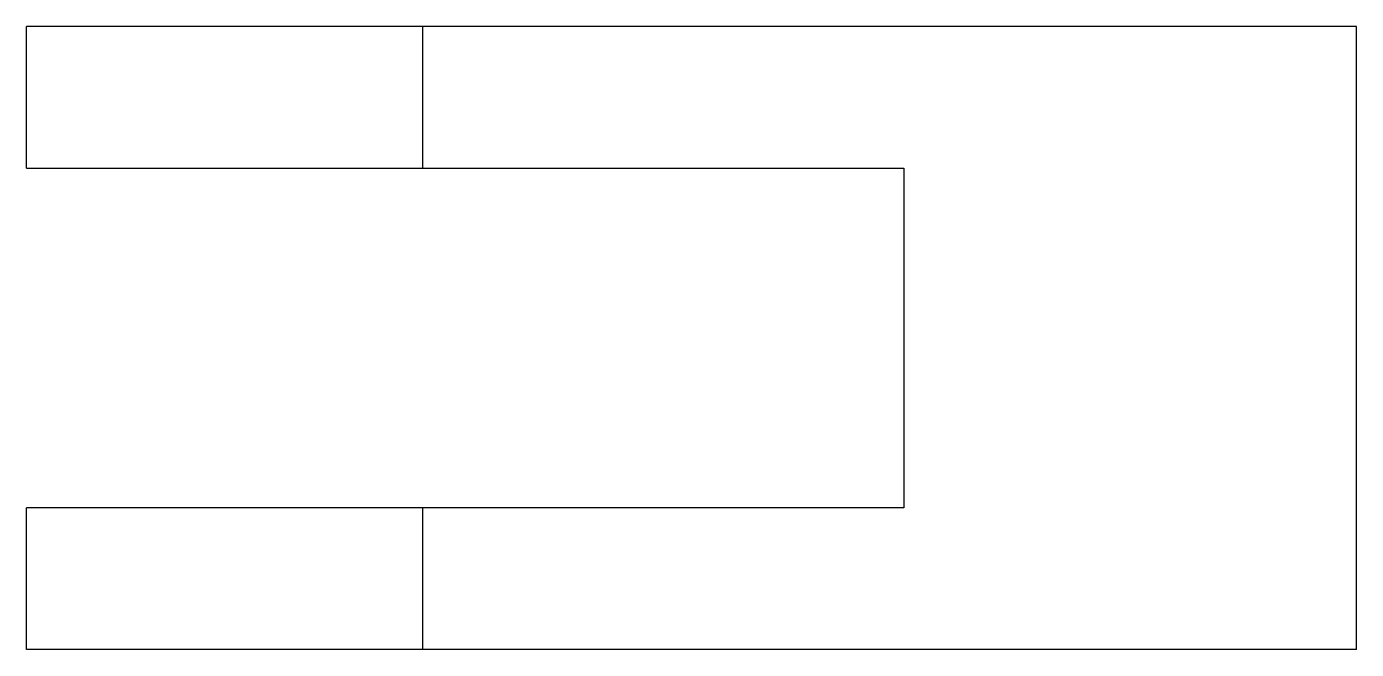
# Model space of a CAD drawing. Header units: metres. Extents: x -11 to 36, y -22 to 0.
import ezdxf

# ---------------------------------------------------------------- set-up
doc = ezdxf.new("R2010")
doc.units = ezdxf.units.M

msp = doc.modelspace()

# ---------------------------------------------------------------- linework, layer by layer
for points in [[(-11, -5), (-11, -4.9), (-11, -4.8), (-11, -4.7), (-11, -4.6), (-11, -4.5), (-11, -4.4), (-11, -4.3), (-11, -4.2), (-11, -4.1), (-11, -4), (-11, -3.9), (-11, -3.8), (-11, -3.7), (-11, -3.6), (-11, -3.5), (-11, -3.4), (-11, -3.3), (-11, -3.2), (-11, -3.1), (-11, -3), (-11, -2.9), (-11, -2.8), (-11, -2.7), (-11, -2.6), (-11, -2.5), (-11, -2.4), (-11, -2.3), (-11, -2.2), (-11, -2.1), (-11, -2), (-11, -1.9), (-11, -1.8), (-11, -1.7), (-11, -1.6), (-11, -1.5), (-11, -1.4), (-11, -1.3), (-11, -1.2), (-11, -1.1), (-11, -1), (-11, -0.9), (-11, -0.8), (-11, -0.7), (-11, -0.6), (-11, -0.5), (-11, -0.4), (-11, -0.3), (-11, -0.2), (-11, -0.1), (-11, 0)], [(3, 0), (2.951, 0), (2.902, 0), (2.853, 0), (2.762, 0), (2.617, 0), (2.472, 0), (2.327, 0), (2.107, 0), (1.873, 0), (1.64, 0), (1.384, 0), (1.074, 0), (0.763, 0), (0.453, 0), (0.099, 0), (-0.273, 0), (-0.644, 0), (-1.022, 0), (-1.436, 0), (-1.851, 0), (-2.265, 0), (-2.692, 0), (-3.128, 0), (-3.564, 0), (-4, 0), (-4.436, 0), (-4.872, 0), (-5.308, 0), (-5.735, 0), (-6.149, 0), (-6.564, 0), (-6.978, 0), (-7.356, 0), (-7.727, 0), (-8.099, 0), (-8.453, 0), (-8.763, 0), (-9.074, 0), (-9.384, 0), (-9.64, 0), (-9.873, 0), (-10.107, 0), (-10.327, 0), (-10.472, 0), (-10.617, 0), (-10.762, 0), (-10.853, 0), (-10.902, 0), (-10.951, 0), (-11, 0)], [(3, -5), (3, -4.9), (3, -4.8), (3, -4.7), (3, -4.6), (3, -4.5), (3, -4.4), (3, -4.3), (3, -4.2), (3, -4.1), (3, -4), (3, -3.9), (3, -3.8), (3, -3.7), (3, -3.6), (3, -3.5), (3, -3.4), (3, -3.3), (3, -3.2), (3, -3.1), (3, -3), (3, -2.9), (3, -2.8), (3, -2.7), (3, -2.6), (3, -2.5), (3, -2.4), (3, -2.3), (3, -2.2), (3, -2.1), (3, -2), (3, -1.9), (3, -1.8), (3, -1.7), (3, -1.6), (3, -1.5), (3, -1.4), (3, -1.3), (3, -1.2), (3, -1.1), (3, -1), (3, -0.9), (3, -0.8), (3, -0.7), (3, -0.6), (3, -0.5), (3, -0.4), (3, -0.3), (3, -0.2), (3, -0.1), (3, 0)], [(36, 0), (35.34, 0), (34.68, 0), (34.02, 0), (33.36, 0), (32.7, 0), (32.04, 0), (31.38, 0), (30.72, 0), (30.06, 0), (29.4, 0), (28.74, 0), (28.08, 0), (27.42, 0), (26.76, 0), (26.1, 0), (25.44, 0), (24.78, 0), (24.12, 0), (23.46, 0), (22.8, 0), (22.14, 0), (21.48, 0), (20.82, 0), (20.16, 0), (19.5, 0), (18.84, 0), (18.18, 0), (17.52, 0), (16.86, 0), (16.2, 0), (15.54, 0), (14.88, 0), (14.22, 0), (13.56, 0), (12.9, 0), (12.24, 0), (11.58, 0), (10.92, 0), (10.26, 0), (9.6, 0), (8.94, 0), (8.28, 0), (7.62, 0), (6.96, 0), (6.3, 0), (5.64, 0), (4.98, 0), (4.32, 0), (3.66, 0), (3, 0)], [(36, -22), (36, -21.56), (36, -21.12), (36, -20.68), (36, -20.24), (36, -19.8), (36, -19.36), (36, -18.92), (36, -18.48), (36, -18.04), (36, -17.6), (36, -17.16), (36, -16.72), (36, -16.28), (36, -15.84), (36, -15.4), (36, -14.96), (36, -14.52), (36, -14.08), (36, -13.64), (36, -13.2), (36, -12.76), (36, -12.32), (36, -11.88), (36, -11.44), (36, -11), (36, -10.56), (36, -10.12), (36, -9.68), (36, -9.24), (36, -8.8), (36, -8.36), (36, -7.92), (36, -7.48), (36, -7.04), (36, -6.6), (36, -6.16), (36, -5.72), (36, -5.28), (36, -4.84), (36, -4.4), (36, -3.96), (36, -3.52), (36, -3.08), (36, -2.64), (36, -2.2), (36, -1.76), (36, -1.32), (36, -0.88), (36, -0.44), (36, 0)], [(-11, -5), (-10.951, -5), (-10.902, -5), (-10.853, -5), (-10.762, -5), (-10.617, -5), (-10.472, -5), (-10.327, -5), (-10.107, -5), (-9.873, -5), (-9.64, -5), (-9.384, -5), (-9.074, -5), (-8.763, -5), (-8.453, -5), (-8.099, -5), (-7.727, -5), (-7.356, -5), (-6.978, -5), (-6.564, -5), (-6.149, -5), (-5.735, -5), (-5.308, -5), (-4.872, -5), (-4.436, -5), (-4, -5), (-3.564, -5), (-3.128, -5), (-2.692, -5), (-2.265, -5), (-1.851, -5), (-1.436, -5), (-1.022, -5), (-0.644, -5), (-0.273, -5), (0.099, -5), (0.453, -5), (0.763, -5), (1.074, -5), (1.384, -5), (1.64, -5), (1.873, -5), (2.107, -5), (2.327, -5), (2.472, -5), (2.617, -5), (2.762, -5), (2.853, -5), (2.902, -5), (2.951, -5), (3, -5)], [(3, -5), (3.34, -5), (3.68, -5), (4.02, -5), (4.36, -5), (4.7, -5), (5.04, -5), (5.38, -5), (5.72, -5), (6.06, -5), (6.4, -5), (6.74, -5), (7.08, -5), (7.42, -5), (7.76, -5), (8.1, -5), (8.44, -5), (8.78, -5), (9.12, -5), (9.46, -5), (9.8, -5), (10.14, -5), (10.48, -5), (10.82, -5), (11.16, -5), (11.5, -5), (11.84, -5), (12.18, -5), (12.52, -5), (12.86, -5), (13.2, -5), (13.54, -5), (13.88, -5), (14.22, -5), (14.56, -5), (14.9, -5), (15.24, -5), (15.58, -5), (15.92, -5), (16.26, -5), (16.6, -5), (16.94, -5), (17.28, -5), (17.62, -5), (17.96, -5), (18.3, -5), (18.64, -5), (18.98, -5), (19.32, -5), (19.66, -5), (20, -5)], [(20, -5), (20, -5.24), (20, -5.48), (20, -5.72), (20, -5.96), (20, -6.2), (20, -6.44), (20, -6.68), (20, -6.92), (20, -7.16), (20, -7.4), (20, -7.64), (20, -7.88), (20, -8.12), (20, -8.36), (20, -8.6), (20, -8.84), (20, -9.08), (20, -9.32), (20, -9.56), (20, -9.8), (20, -10.04), (20, -10.28), (20, -10.52), (20, -10.76), (20, -11), (20, -11.24), (20, -11.48), (20, -11.72), (20, -11.96), (20, -12.2), (20, -12.44), (20, -12.68), (20, -12.92), (20, -13.16), (20, -13.4), (20, -13.64), (20, -13.88), (20, -14.12), (20, -14.36), (20, -14.6), (20, -14.84), (20, -15.08), (20, -15.32), (20, -15.56), (20, -15.8), (20, -16.04), (20, -16.28), (20, -16.52), (20, -16.76), (20, -17)], [(3, -17), (2.951, -17), (2.902, -17), (2.853, -17), (2.762, -17), (2.617, -17), (2.472, -17), (2.327, -17), (2.107, -17), (1.873, -17), (1.64, -17), (1.384, -17), (1.074, -17), (0.763, -17), (0.453, -17), (0.099, -17), (-0.273, -17), (-0.644, -17), (-1.022, -17), (-1.436, -17), (-1.851, -17), (-2.265, -17), (-2.692, -17), (-3.128, -17), (-3.564, -17), (-4, -17), (-4.436, -17), (-4.872, -17), (-5.308, -17), (-5.735, -17), (-6.149, -17), (-6.564, -17), (-6.978, -17), (-7.356, -17), (-7.727, -17), (-8.099, -17), (-8.453, -17), (-8.763, -17), (-9.074, -17), (-9.384, -17), (-9.64, -17), (-9.873, -17), (-10.107, -17), (-10.327, -17), (-10.472, -17), (-10.617, -17), (-10.762, -17), (-10.853, -17), (-10.902, -17), (-10.951, -17), (-11, -17)], [(-11, -22), (-11, -21.9), (-11, -21.8), (-11, -21.7), (-11, -21.6), (-11, -21.5), (-11, -21.4), (-11, -21.3), (-11, -21.2), (-11, -21.1), (-11, -21), (-11, -20.9), (-11, -20.8), (-11, -20.7), (-11, -20.6), (-11, -20.5), (-11, -20.4), (-11, -20.3), (-11, -20.2), (-11, -20.1), (-11, -20), (-11, -19.9), (-11, -19.8), (-11, -19.7), (-11, -19.6), (-11, -19.5), (-11, -19.4), (-11, -19.3), (-11, -19.2), (-11, -19.1), (-11, -19), (-11, -18.9), (-11, -18.8), (-11, -18.7), (-11, -18.6), (-11, -18.5), (-11, -18.4), (-11, -18.3), (-11, -18.2), (-11, -18.1), (-11, -18), (-11, -17.9), (-11, -17.8), (-11, -17.7), (-11, -17.6), (-11, -17.5), (-11, -17.4), (-11, -17.3), (-11, -17.2), (-11, -17.1), (-11, -17)], [(20, -17), (19.66, -17), (19.32, -17), (18.98, -17), (18.64, -17), (18.3, -17), (17.96, -17), (17.62, -17), (17.28, -17), (16.94, -17), (16.6, -17), (16.26, -17), (15.92, -17), (15.58, -17), (15.24, -17), (14.9, -17), (14.56, -17), (14.22, -17), (13.88, -17), (13.54, -17), (13.2, -17), (12.86, -17), (12.52, -17), (12.18, -17), (11.84, -17), (11.5, -17), (11.16, -17), (10.82, -17), (10.48, -17), (10.14, -17), (9.8, -17), (9.46, -17), (9.12, -17), (8.78, -17), (8.44, -17), (8.1, -17), (7.76, -17), (7.42, -17), (7.08, -17), (6.74, -17), (6.4, -17), (6.06, -17), (5.72, -17), (5.38, -17), (5.04, -17), (4.7, -17), (4.36, -17), (4.02, -17), (3.68, -17), (3.34, -17), (3, -17)], [(3, -22), (3, -21.9), (3, -21.8), (3, -21.7), (3, -21.6), (3, -21.5), (3, -21.4), (3, -21.3), (3, -21.2), (3, -21.1), (3, -21), (3, -20.9), (3, -20.8), (3, -20.7), (3, -20.6), (3, -20.5), (3, -20.4), (3, -20.3), (3, -20.2), (3, -20.1), (3, -20), (3, -19.9), (3, -19.8), (3, -19.7), (3, -19.6), (3, -19.5), (3, -19.4), (3, -19.3), (3, -19.2), (3, -19.1), (3, -19), (3, -18.9), (3, -18.8), (3, -18.7), (3, -18.6), (3, -18.5), (3, -18.4), (3, -18.3), (3, -18.2), (3, -18.1), (3, -18), (3, -17.9), (3, -17.8), (3, -17.7), (3, -17.6), (3, -17.5), (3, -17.4), (3, -17.3), (3, -17.2), (3, -17.1), (3, -17)], [(3, -22), (2.951, -22), (2.902, -22), (2.853, -22), (2.762, -22), (2.617, -22), (2.472, -22), (2.327, -22), (2.107, -22), (1.873, -22), (1.64, -22), (1.384, -22), (1.074, -22), (0.763, -22), (0.453, -22), (0.099, -22), (-0.273, -22), (-0.644, -22), (-1.022, -22), (-1.436, -22), (-1.851, -22), (-2.265, -22), (-2.692, -22), (-3.128, -22), (-3.564, -22), (-4, -22), (-4.436, -22), (-4.872, -22), (-5.308, -22), (-5.735, -22), (-6.149, -22), (-6.564, -22), (-6.978, -22), (-7.356, -22), (-7.727, -22), (-8.099, -22), (-8.453, -22), (-8.763, -22), (-9.074, -22), (-9.384, -22), (-9.64, -22), (-9.873, -22), (-10.107, -22), (-10.327, -22), (-10.472, -22), (-10.617, -22), (-10.762, -22), (-10.853, -22), (-10.902, -22), (-10.951, -22), (-11, -22)], [(36, -22), (35.34, -22), (34.68, -22), (34.02, -22), (33.36, -22), (32.7, -22), (32.04, -22), (31.38, -22), (30.72, -22), (30.06, -22), (29.4, -22), (28.74, -22), (28.08, -22), (27.42, -22), (26.76, -22), (26.1, -22), (25.44, -22), (24.78, -22), (24.12, -22), (23.46, -22), (22.8, -22), (22.14, -22), (21.48, -22), (20.82, -22), (20.16, -22), (19.5, -22), (18.84, -22), (18.18, -22), (17.52, -22), (16.86, -22), (16.2, -22), (15.54, -22), (14.88, -22), (14.22, -22), (13.56, -22), (12.9, -22), (12.24, -22), (11.58, -22), (10.92, -22), (10.26, -22), (9.6, -22), (8.94, -22), (8.28, -22), (7.62, -22), (6.96, -22), (6.3, -22), (5.64, -22), (4.98, -22), (4.32, -22), (3.66, -22), (3, -22)]]:
    msp.add_lwpolyline(points)

doc.saveas('drawing.dxf')
